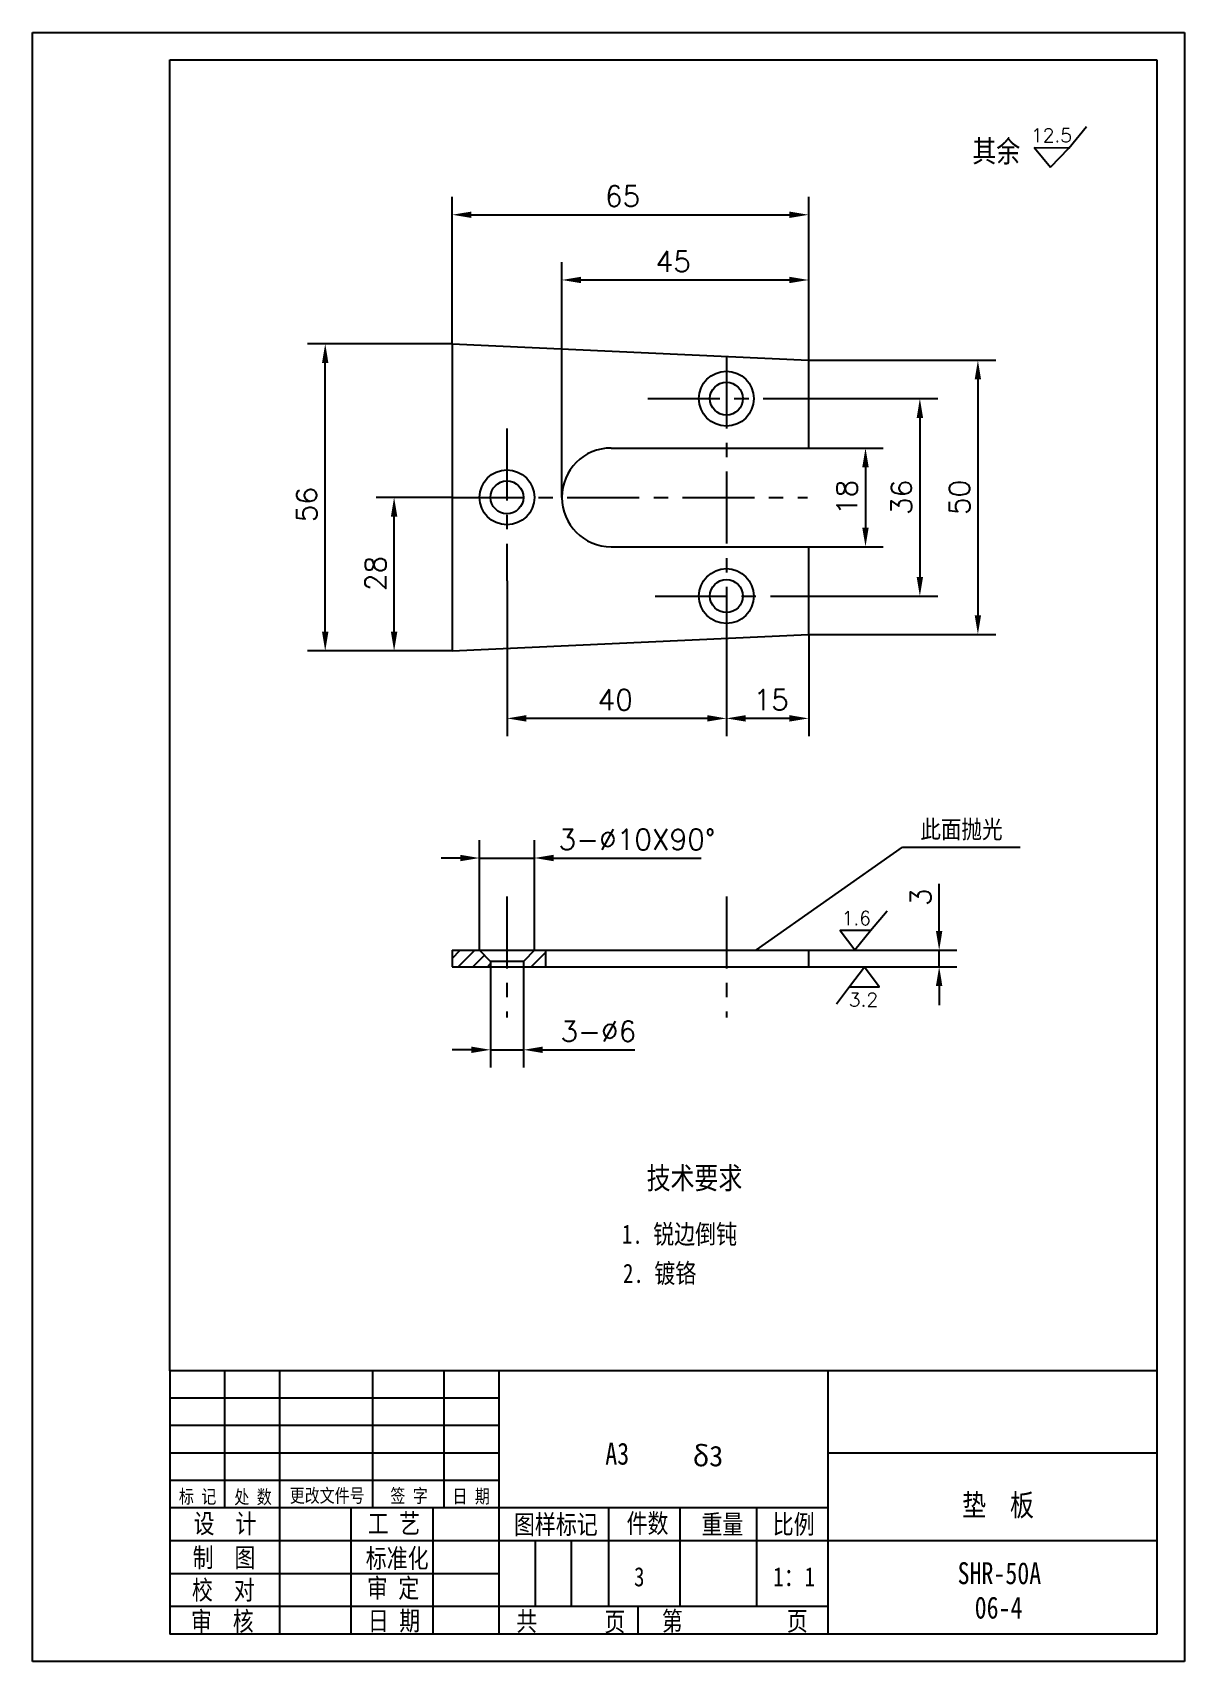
# Model space of a CAD drawing. Extents: x 338 to 548, y 125 to 422.
import ezdxf

# ---------------------------------------------------------------- set-up
doc = ezdxf.new("R2010")
doc.units = 0
doc.header["$LTSCALE"] = 10.5
doc.header["$MEASUREMENT"] = 0
doc.linetypes.add('CENTER', pattern=[2, 1.25, -0.25, 0.25, -0.25])
doc.layers.get('0').update_dxf_attribs({"color": 2, "linetype": 'CONTINUOUS'})
doc.layers.get('DEFPOINTS').update_dxf_attribs({"linetype": 'CONTINUOUS'})
doc.layers.add('PART', color=3, linetype='CONTINUOUS')
doc.layers.add('SMPEN_THICK', color=7, linetype='CONTINUOUS')
doc.styles.add('HZDX', font='', dxfattribs={"width": 0.8, "height": 7.5})
doc.styles.get("Standard").update_dxf_attribs({"font": 'txt', "height": 3.75, "bigfont": 'hzfs'})
doc.styles.get('HZDX').set_extended_font_data('SimSun')
doc.dimstyles.get("Standard").update_dxf_attribs({"dimtxt": 0.18, "dimasz": 0.18, "dimexe": 0.18, "dimexo": 0.0625, "dimgap": 0.09, "dimtad": 0, "dimtih": 1, "dimtoh": 1, "dimdec": 4, "dimzin": 0, "dimdsep": 46, "dimtxsty": 'Standard', "dimcen": 0.09, "dimadec": 0, "dimazin": 0, "dimtfac": 1, "dimtdec": 4, "dimtofl": 0, "dimtmove": 0, "dimatfit": 3, "dimfxl": 1, "dimtolj": 1, "dimtzin": 0, "dimarcsym": 0})

# ---------------------------------------------------------------- blocks, each defined once
blk = doc.blocks.new('*D4')
at = {"color": 2, "linetype": 'ByBlock', "transparency": 16777216}
for p, q in [((414.77, 365.07), (414.77, 391.85)), ((479.77, 362.07), (479.77, 391.85)), ((418.27, 388.6), (476.27, 388.6))]:
    blk.add_line(p, q, dxfattribs=at)
for points in [[(418.27, 389.18), (418.27, 388.02), (414.77, 388.6)], [(476.27, 389.18), (476.27, 388.02), (479.77, 388.6)]]:
    blk.add_solid(points, dxfattribs=at)
at = {"layer": 'DEFPOINTS', "color": 0, "linetype": 'ByBlock', "transparency": 16777216}
for p in [(479.77, 388.6), (414.77, 365.07), (479.77, 362.07)]:
    blk.add_point(p, dxfattribs=at)
at = {"color": 2, "linetype": 'ByBlock', "transparency": 16777216, "insert": (445.84, 391.98), "char_height": 3.75, "attachment_point": 5}
blk.add_mtext('\\A1;65', dxfattribs=at)
blk = doc.blocks.new('*D5')
at = {"color": 2, "linetype": 'ByBlock', "transparency": 16777216}
for p, q in [((434.77, 337.07), (434.77, 379.96)), ((479.77, 362.07), (479.77, 379.96)), ((438.27, 376.71), (476.27, 376.71))]:
    blk.add_line(p, q, dxfattribs=at)
for points in [[(438.27, 377.29), (438.27, 376.13), (434.77, 376.71)], [(476.27, 377.29), (476.27, 376.13), (479.77, 376.71)]]:
    blk.add_solid(points, dxfattribs=at)
at = {"layer": 'DEFPOINTS', "color": 0, "linetype": 'ByBlock', "transparency": 16777216}
for p in [(479.77, 376.71), (479.77, 362.07), (434.77, 337.07)]:
    blk.add_point(p, dxfattribs=at)
at = {"color": 2, "linetype": 'ByBlock', "transparency": 16777216, "insert": (455.09, 380.08), "char_height": 3.75, "attachment_point": 5}
blk.add_mtext('\\A1;45', dxfattribs=at)
blk = doc.blocks.new('*D6')
at = {"color": 2, "linetype": 'ByBlock', "transparency": 16777216}
for p, q in [((479.77, 346.07), (493.38, 346.07)), ((490.13, 342.57), (490.13, 331.57)), ((479.77, 328.07), (493.38, 328.07))]:
    blk.add_line(p, q, dxfattribs=at)
for points in [[(489.54, 342.57), (490.71, 342.57), (490.13, 346.07)], [(489.54, 331.57), (490.71, 331.57), (490.13, 328.07)]]:
    blk.add_solid(points, dxfattribs=at)
at = {"layer": 'DEFPOINTS', "color": 0, "linetype": 'ByBlock', "transparency": 16777216}
for p in [(479.77, 346.07), (479.77, 328.07), (490.13, 328.07)]:
    blk.add_point(p, dxfattribs=at)
at = {"color": 2, "linetype": 'ByBlock', "transparency": 16777216, "insert": (486.75, 337.07), "char_height": 3.75, "attachment_point": 5, "rotation": 90}
blk.add_mtext('\\A1;18', dxfattribs=at)
blk = doc.blocks.new('*D7')
at = {"color": 2, "linetype": 'ByBlock', "transparency": 16777216}
for p, q in [((479.77, 355.07), (503.29, 355.07)), ((500.04, 351.57), (500.04, 322.57)), ((479.77, 319.07), (503.29, 319.07))]:
    blk.add_line(p, q, dxfattribs=at)
for points in [[(499.46, 351.57), (500.63, 351.57), (500.04, 355.07)], [(499.46, 322.57), (500.63, 322.57), (500.04, 319.07)]]:
    blk.add_solid(points, dxfattribs=at)
at = {"layer": 'DEFPOINTS', "color": 0, "linetype": 'ByBlock', "transparency": 16777216}
for p in [(479.77, 355.07), (479.77, 319.07), (500.04, 319.07)]:
    blk.add_point(p, dxfattribs=at)
at = {"color": 2, "linetype": 'ByBlock', "transparency": 16777216, "insert": (496.67, 337.07), "char_height": 3.75, "attachment_point": 5, "rotation": 90}
blk.add_mtext('\\A1;36', dxfattribs=at)
blk = doc.blocks.new('*D8')
at = {"color": 2, "linetype": 'ByBlock', "transparency": 16777216}
for p, q in [((479.77, 362.07), (513.87, 362.07)), ((510.62, 358.57), (510.62, 315.57)), ((479.77, 312.07), (513.87, 312.07))]:
    blk.add_line(p, q, dxfattribs=at)
for points in [[(510.04, 358.57), (511.2, 358.57), (510.62, 362.07)], [(510.04, 315.57), (511.2, 315.57), (510.62, 312.07)]]:
    blk.add_solid(points, dxfattribs=at)
at = {"layer": 'DEFPOINTS', "color": 0, "linetype": 'ByBlock', "transparency": 16777216}
for p in [(479.77, 362.07), (479.77, 312.07), (510.62, 312.07)]:
    blk.add_point(p, dxfattribs=at)
at = {"color": 2, "linetype": 'ByBlock', "transparency": 16777216, "insert": (507.25, 337.07), "char_height": 3.75, "attachment_point": 5, "rotation": 90}
blk.add_mtext('\\A1;50', dxfattribs=at)
blk = doc.blocks.new('*D9')
at = {"color": 2, "linetype": 'ByBlock', "transparency": 16777216}
for p, q in [((414.77, 337.07), (400.94, 337.07)), ((404.19, 312.57), (404.19, 333.57)), ((414.77, 309.07), (400.94, 309.07))]:
    blk.add_line(p, q, dxfattribs=at)
for points in [[(403.6, 333.57), (404.77, 333.57), (404.19, 337.07)], [(403.6, 312.57), (404.77, 312.57), (404.19, 309.07)]]:
    blk.add_solid(points, dxfattribs=at)
at = {"layer": 'DEFPOINTS', "color": 0, "linetype": 'ByBlock', "transparency": 16777216}
for p in [(404.19, 337.07), (414.77, 337.07), (414.77, 309.07)]:
    blk.add_point(p, dxfattribs=at)
at = {"color": 2, "linetype": 'ByBlock', "transparency": 16777216, "insert": (400.81, 323.2), "char_height": 3.75, "attachment_point": 5, "rotation": 90}
blk.add_mtext('\\A1;28', dxfattribs=at)
blk = doc.blocks.new('*D10')
at = {"color": 2, "linetype": 'ByBlock', "transparency": 16777216}
for p, q in [((414.77, 365.07), (388.38, 365.07)), ((391.63, 312.57), (391.63, 361.57)), ((414.77, 309.07), (388.38, 309.07))]:
    blk.add_line(p, q, dxfattribs=at)
for points in [[(391.04, 361.57), (392.21, 361.57), (391.63, 365.07)], [(391.04, 312.57), (392.21, 312.57), (391.63, 309.07)]]:
    blk.add_solid(points, dxfattribs=at)
at = {"layer": 'DEFPOINTS', "color": 0, "linetype": 'ByBlock', "transparency": 16777216}
for p in [(391.63, 365.07), (414.77, 365.07), (414.77, 309.07)]:
    blk.add_point(p, dxfattribs=at)
at = {"color": 2, "linetype": 'ByBlock', "transparency": 16777216, "insert": (388.25, 335.75), "char_height": 3.75, "attachment_point": 5, "rotation": 90}
blk.add_mtext('\\A1;56', dxfattribs=at)
blk = doc.blocks.new('*D11')
at = {"color": 2, "linetype": 'ByBlock', "transparency": 16777216}
for p, q in [((479.77, 312.07), (479.77, 293.52)), ((464.77, 311.38), (464.77, 293.52)), ((476.27, 296.77), (468.27, 296.77))]:
    blk.add_line(p, q, dxfattribs=at)
for points in [[(468.27, 297.36), (468.27, 296.19), (464.77, 296.77)], [(476.27, 297.36), (476.27, 296.19), (479.77, 296.77)]]:
    blk.add_solid(points, dxfattribs=at)
at = {"layer": 'DEFPOINTS', "color": 0, "linetype": 'ByBlock', "transparency": 16777216}
for p in [(479.77, 312.07), (464.77, 311.38), (464.77, 296.77)]:
    blk.add_point(p, dxfattribs=at)
at = {"color": 2, "linetype": 'ByBlock', "transparency": 16777216, "insert": (472.94, 300.15), "char_height": 3.75, "attachment_point": 5}
blk.add_mtext('\\A1;15', dxfattribs=at)
blk = doc.blocks.new('*D12')
at = {"color": 2, "linetype": 'ByBlock', "transparency": 16777216}
for p, q in [((424.77, 321.88), (424.77, 293.52)), ((464.77, 311.38), (464.77, 293.52)), ((461.27, 296.77), (428.27, 296.77))]:
    blk.add_line(p, q, dxfattribs=at)
for points in [[(428.27, 297.36), (428.27, 296.19), (424.77, 296.77)], [(461.27, 297.36), (461.27, 296.19), (464.77, 296.77)]]:
    blk.add_solid(points, dxfattribs=at)
at = {"layer": 'DEFPOINTS', "color": 0, "linetype": 'ByBlock', "transparency": 16777216}
for p in [(424.77, 321.88), (464.77, 311.38), (424.77, 296.77)]:
    blk.add_point(p, dxfattribs=at)
at = {"color": 2, "linetype": 'ByBlock', "transparency": 16777216, "insert": (444.51, 300.15), "char_height": 3.75, "attachment_point": 5}
blk.add_mtext('\\A1;40', dxfattribs=at)
blk = doc.blocks.new('*D13')
at = {"color": 2, "linetype": 'ByBlock', "transparency": 16777216}
for p, q in [((421.77, 251.49), (421.77, 233.09)), ((427.77, 251.49), (427.77, 233.09)), ((418.27, 236.34), (414.77, 236.34)), ((421.77, 236.34), (427.77, 236.34)), ((431.27, 236.34), (448.08, 236.34))]:
    blk.add_line(p, q, dxfattribs=at)
for points in [[(418.27, 236.92), (418.27, 235.76), (421.77, 236.34)], [(431.27, 236.92), (431.27, 235.76), (427.77, 236.34)]]:
    blk.add_solid(points, dxfattribs=at)
at = {"layer": 'DEFPOINTS', "color": 0, "linetype": 'ByBlock', "transparency": 16777216}
for p in [(421.77, 251.49), (427.77, 251.49), (427.77, 236.34)]:
    blk.add_point(p, dxfattribs=at)
at = {"color": 2, "linetype": 'ByBlock', "transparency": 16777216, "insert": (441.42, 239.71), "char_height": 3.75, "attachment_point": 5}
blk.add_mtext('\\A1;3-∅6', dxfattribs=at)
blk = doc.blocks.new('*D14')
at = {"color": 2, "linetype": 'ByBlock', "transparency": 16777216}
for p, q in [((503.56, 257.99), (503.56, 266.61)), ((479.77, 254.49), (506.81, 254.49)), ((503.56, 251.49), (503.56, 254.49)), ((479.77, 251.49), (506.81, 251.49)), ((503.56, 247.99), (503.56, 244.49))]:
    blk.add_line(p, q, dxfattribs=at)
for points in [[(502.97, 257.99), (504.14, 257.99), (503.56, 254.49)], [(502.97, 247.99), (504.14, 247.99), (503.56, 251.49)]]:
    blk.add_solid(points, dxfattribs=at)
at = {"layer": 'DEFPOINTS', "color": 0, "linetype": 'ByBlock', "transparency": 16777216}
for p in [(479.77, 254.49), (503.56, 254.49), (479.77, 251.49)]:
    blk.add_point(p, dxfattribs=at)
at = {"color": 2, "linetype": 'ByBlock', "transparency": 16777216, "insert": (500.18, 264.17), "char_height": 3.75, "attachment_point": 5, "rotation": 90}
blk.add_mtext('\\A1;3', dxfattribs=at)

msp = doc.modelspace()

# ---------------------------------------------------------------- hatches: boundary and pattern name
at = {"layer": 'SMPEN_THICK'}
h = msp.add_hatch(dxfattribs=at)
h.set_pattern_fill('ANSI31', color=256, scale=15, style=0)
h.paths.add_polyline_path([(419.76507, 254.49395), (414.76507, 254.49395), (414.76507, 251.49395), (421.76507, 251.49395), (421.76507, 252.44611)])
h.paths.add_polyline_path([(431.76507, 254.49395), (429.76507, 254.49395), (427.76507, 252.44611), (427.76507, 251.49395), (431.76507, 251.49395)])

# ---------------------------------------------------------------- linework, layer by layer
at = {"color": 2, "linetype": 'ByBlock'}
for p, q in [((419.76507, 254.49395), (419.76507, 274.56236)), ((429.76507, 254.49395), (429.76507, 274.56236)), ((416.26507, 271.31236), (412.76507, 271.31236)), ((419.76507, 271.31236), (429.76507, 271.31236)), ((433.26507, 271.31236), (460.17362, 271.31236))]:
    msp.add_line(p, q, dxfattribs=at)
for points in [[(416.26507, 271.89569), (416.26507, 270.72902), (419.76507, 271.31236)], [(433.26507, 271.89569), (433.26507, 270.72902), (429.76507, 271.31236)]]:
    msp.add_solid(points, dxfattribs=at)
at = {"layer": 'DEFPOINTS', "color": 0, "linetype": 'ByBlock'}
for p in [(429.76507, 271.31236), (419.76507, 254.49395), (429.76507, 254.49395)]:
    msp.add_point(p, dxfattribs=at)
at = {"layer": 'PART', "linetype": 'Continuous'}
for p, q in [((338.27444, 421.82003), (548.27444, 421.82003)), ((548.27444, 421.82003), (548.27444, 124.82003)), ((543.27444, 177.82003), (363.27444, 177.82003)), ((373.27444, 177.82003), (373.27444, 152.82003)), ((383.27444, 177.82003), (383.27444, 129.82003)), ((400.27444, 177.82003), (400.27444, 152.82003)), ((413.27444, 177.82003), (413.27444, 152.82003)), ((423.27444, 177.82003), (423.27444, 129.82003)), ((483.27444, 177.82003), (483.27444, 129.82003)), ((543.27444, 162.82003), (483.27444, 162.82003)), ((396.27444, 152.82003), (396.27444, 129.82003)), ((411.27444, 152.82003), (411.27444, 129.82003)), ((443.27444, 152.82003), (443.27444, 134.82003)), ((456.27444, 152.82003), (456.27444, 134.82003)), ((470.27444, 152.82003), (470.27444, 134.82003)), ((429.87444, 146.82003), (429.87444, 134.82003)), ((436.47444, 146.82003), (436.47444, 134.82003)), ((543.27444, 146.82003), (483.27444, 146.82003)), ((448.62191, 134.82003), (448.62191, 129.82003)), ((548.27444, 124.82003), (338.27444, 124.82003))]:
    msp.add_line(p, q, dxfattribs=at)
at = {"layer": 'PART', "color": 5, "linetype": 'Continuous'}
for p, q in [((363.27444, 416.82003), (543.27444, 416.82003)), ((543.27444, 416.82003), (543.27444, 129.82003)), ((414.76507, 365.07204), (414.76507, 309.07204)), ((414.76507, 365.07204), (479.76507, 362.07204)), ((479.76507, 362.07204), (479.76507, 346.07204)), ((443.76507, 346.07204), (479.76507, 346.07204)), ((443.76507, 328.07204), (479.76507, 328.07204)), ((479.76507, 328.07204), (479.76507, 312.07204)), ((414.76507, 309.07204), (479.76507, 312.07204)), ((363.27444, 177.82003), (363.27444, 129.82003)), ((543.27444, 129.82003), (363.27444, 129.82003))]:
    msp.add_line(p, q, dxfattribs=at)
for centre, radius in [((464.76507, 355.07204), 5), ((464.76507, 355.07204), 3), ((424.76507, 337.07204), 5), ((424.76507, 337.07204), 3), ((464.76507, 319.07204), 5), ((464.76507, 319.07204), 3)]:
    msp.add_circle(centre, radius, dxfattribs=at)
for start, end in [(90, 180), (180, 270)]:
    msp.add_arc((443.76507, 337.07204), 9, start, end, dxfattribs=at)
at = {"layer": 'SMPEN_THICK', "color": 3}
msp.add_line((338.27444, 124.82003), (338.27444, 421.82003), dxfattribs=at)
at = {"layer": 'SMPEN_THICK', "color": 5}
for p, q in [((363.27444, 177.82003), (363.27444, 416.82003)), ((414.76507, 254.49395), (479.76507, 254.49395)), ((414.76507, 254.49395), (414.76507, 251.49395)), ((419.76507, 254.49395), (421.71834, 252.49395)), ((421.71834, 252.49395), (427.81179, 252.49395)), ((421.76507, 252.49395), (421.76507, 251.49395)), ((427.76507, 252.49395), (427.76507, 251.49395)), ((429.76507, 254.49395), (427.81179, 252.49395)), ((431.76507, 254.49395), (431.76507, 251.49395)), ((479.76507, 254.49395), (479.76507, 251.49395)), ((414.76507, 251.49395), (479.76507, 251.49395))]:
    msp.add_line(p, q, dxfattribs=at)
at = {"layer": 'SMPEN_THICK'}
for p, q in [((527.20407, 400.7291), (530.44974, 404.7173)), ((434.76507, 337.07204), (434.76507, 337.07204)), ((470.28667, 254.56494), (496.90364, 273.28264)), ((496.90364, 273.28264), (518.34508, 273.28264)), ((491.02983, 258.07837), (494.05541, 261.68102)), ((487.1985, 247.80912), (484.87115, 244.6789)), ((423.27444, 172.82003), (363.27444, 172.82003)), ((423.27444, 167.82003), (363.27444, 167.82003)), ((423.27444, 162.82003), (363.27444, 162.82003)), ((423.27444, 157.82003), (363.27444, 157.82003)), ((483.27444, 152.82003), (363.27444, 152.82003)), ((483.27444, 146.82003), (363.27444, 146.82003)), ((423.27444, 140.82003), (363.27444, 140.82003)), ((483.27444, 134.82003), (363.27444, 134.82003))]:
    msp.add_line(p, q, dxfattribs=at)
at = {"layer": 'SMPEN_THICK', "linetype": 'CENTER'}
for p, q in [((464.76507, 362.76435), (464.76507, 311.37973)), ((450.46312, 355.07204), (479.76507, 355.07204)), ((424.76507, 349.62391), (424.76507, 321.87767)), ((414.76507, 337.07204), (479.55042, 337.07204)), ((451.78527, 319.07204), (479.76507, 319.07204)), ((424.76507, 264.3135), (424.76507, 242.24521)), ((464.76507, 264.3135), (464.76507, 242.24521))]:
    msp.add_line(p, q, dxfattribs=at)
at = {"layer": 'SMPEN_THICK'}
for points in [[(523.87712, 397.26592), (527.20407, 400.7291), (520.92325, 400.82232)], [(488.16924, 254.57572), (491.02983, 258.07837), (485.49897, 258.07837)], [(489.94226, 251.43274), (487.1985, 247.80912), (492.60387, 247.80912)]]:
    msp.add_lwpolyline(points, close=True, dxfattribs=at)

# ---------------------------------------------------------------- texts
at = {"color": 2, "linetype": 'ByBlock', "attachment_point": 5}
for s, insert, char_height in [('12.5', (524.03997, 403.08671), 2.5), ('3-∅10X90%%d', (448.46934, 274.68736), 3.75), ('此面抛光', (507.62975, 276.41135), 3.75), ('1.6', (488.4555, 260.34276), 2.5), ('3.2', (489.75513, 245.46486), 2.5), ('\\f仿宋_GB2312|b0|i0|c134|p49;δ3', (461.3991, 162.23342), 3.75)]:
    msp.add_mtext(s, dxfattribs=dict(at, insert=insert, char_height=char_height))
at = {"layer": 'SMPEN_THICK', "style": 'HZDX', "width": 0.8}
for s, height, p in [('1. 锐边倒钝', 3.5, (445.71714, 200.97694)), ('2. 镀铬', 3.5, (445.91202, 193.83093)), ('A3', 4, (442.68972, 160.69783)), ('标 记', 2.5, (364.95042, 153.64367)), ('处 数', 2.5, (375.06204, 153.56361)), ('更改文件号', 2.5, (385.1603, 153.81025)), ('签 字', 2.5, (403.50682, 153.77219)), ('日 期', 2.5, (414.83306, 153.68733)), ('垫  板', 4, (507.747, 151.33986)), ('设  计', 3.5, (367.63513, 148.20193)), ('工 艺', 3.5, (399.38787, 148.21317)), ('图样标记', 3.5, (426.03251, 148.04075)), ('件数', 3.5, (446.5752, 148.24653)), ('重量', 3.5, (460.22055, 148.06358)), ('比例', 3.5, (473.22546, 148.0864)), ('制  图', 3.5, (367.45209, 142.01682)), ('标准化', 3.5, (399.0218, 141.87952)), ('SHR-50A', 4, (506.9223, 138.90692)), ('校  对', 3.5, (367.32632, 136.09471)), ('审 定', 3.5, (399.22767, 136.44901)), ('3', 3.5, (447.92936, 138.50918)), ('1：1', 3.5, (473.29237, 138.50918)), ('审  核', 3.5, (367.14329, 130.4012)), ('日 期', 3.5, (399.39559, 130.47949)), ('共', 3.5, (426.46708, 130.38855)), ('页', 3.5, (442.52631, 130.30849)), ('第', 3.5, (453.00317, 130.4342)), ('页', 3.5, (475.79989, 130.4342)), ('06-4', 4, (510.03867, 132.63455))]:
    msp.add_text(s, height=height, dxfattribs=at).set_placement(p)
at = {"layer": 'SMPEN_THICK', "char_height": 4, "attachment_point": 5, "style": 'HZDX'}
for s, insert in [('其余', (513.97641, 399.96516)), ('技术要求', (458.95271, 212.73667))]:
    msp.add_mtext(s, dxfattribs=dict(at, insert=insert))

# ---------------------------------------------------------------- dimensions: what is measured, and where the dimension line sits
at = {"layer": 'SMPEN_THICK'}
for base, p1, p2, picture, middle in [((479.76507, 388.60077), (414.76507, 365.07204), (479.76507, 362.07204), '*D4', (445.83559, 388.60077)), ((479.76507, 376.70952), (434.76507, 337.07204), (479.76507, 362.07204), '*D5', (455.09064, 376.70952)), ((424.76507, 296.77393), (464.76507, 311.37973), (424.76507, 321.87767), '*D12', (444.51344, 296.77393)), ((464.76507, 296.77393), (479.76507, 312.07204), (464.76507, 311.37973), '*D11', (472.93967, 296.77393))]:
    dim = msp.add_linear_dim(base=base, p1=p1, p2=p2, dimstyle='Standard', override={"dimtxt": 5, "dimasz": 3.5, "dimexe": 3.25, "dimexo": 0, "dimgap": 1.5, "dimtad": 1, "dimtih": 0, "dimtoh": 0, "dimzin": 8, "dimclrd": 2, "dimclre": 2, "dimclrt": 2, "dimtm": 0.115, "dimtfac": 0.66667, "dimtofl": 1, "dimatfit": 1, "dimtvp": 5, "dimtzin": 8}, dxfattribs=at)
    dim.commit()
    dim.dimension.update_dxf_attribs({"geometry": picture, "text_midpoint": middle, "dimtype": 160})
for base, p1, p2, picture, middle in [((391.62744, 365.07204), (414.76507, 309.07204), (414.76507, 365.07204), '*D10', (391.62744, 335.75079)), ((510.62094, 312.07204), (479.76507, 362.07204), (479.76507, 312.07204), '*D8', (510.62094, 337.07204)), ((500.04374, 319.07204), (479.76507, 355.07204), (479.76507, 319.07204), '*D7', (500.04374, 337.07204)), ((490.12762, 328.07204), (479.76507, 346.07204), (479.76507, 328.07204), '*D6', (490.12762, 337.07204)), ((404.18787, 337.07204), (414.76507, 309.07204), (414.76507, 337.07204), '*D9', (404.18787, 323.19892)), ((503.55788, 254.49395), (479.76507, 251.49395), (479.76507, 254.49395), '*D14', (503.55788, 264.17008))]:
    dim = msp.add_linear_dim(base=base, p1=p1, p2=p2, angle=90, dimstyle='Standard', override={"dimtxt": 5, "dimasz": 3.5, "dimexe": 3.25, "dimexo": 0, "dimgap": 1.5, "dimtad": 1, "dimtih": 0, "dimtoh": 0, "dimzin": 8, "dimclrd": 2, "dimclre": 2, "dimclrt": 2, "dimtm": 0.115, "dimtfac": 0.66667, "dimtofl": 1, "dimatfit": 1, "dimtvp": 5, "dimtzin": 8}, dxfattribs=at)
    dim.commit()
    dim.dimension.update_dxf_attribs({"geometry": picture, "text_midpoint": middle, "dimtype": 160})
dim = msp.add_linear_dim(base=(427.76507, 236.33981), p1=(421.76507, 251.49395), p2=(427.76507, 251.49395), text='3-%%c<>', dimstyle='Standard', override={"dimtxt": 5, "dimasz": 3.5, "dimexe": 3.25, "dimexo": 0, "dimgap": 1.5, "dimtad": 1, "dimtih": 0, "dimtoh": 0, "dimzin": 8, "dimclrd": 2, "dimclre": 2, "dimclrt": 2, "dimtm": 0.115, "dimtfac": 0.66667, "dimtofl": 1, "dimatfit": 1, "dimtvp": 5, "dimtzin": 8}, dxfattribs=at)
dim.commit()
dim.dimension.update_dxf_attribs({"geometry": '*D13', "text_midpoint": (441.42132, 236.33981), "dimtype": 160})

doc.saveas('drawing.dxf')
